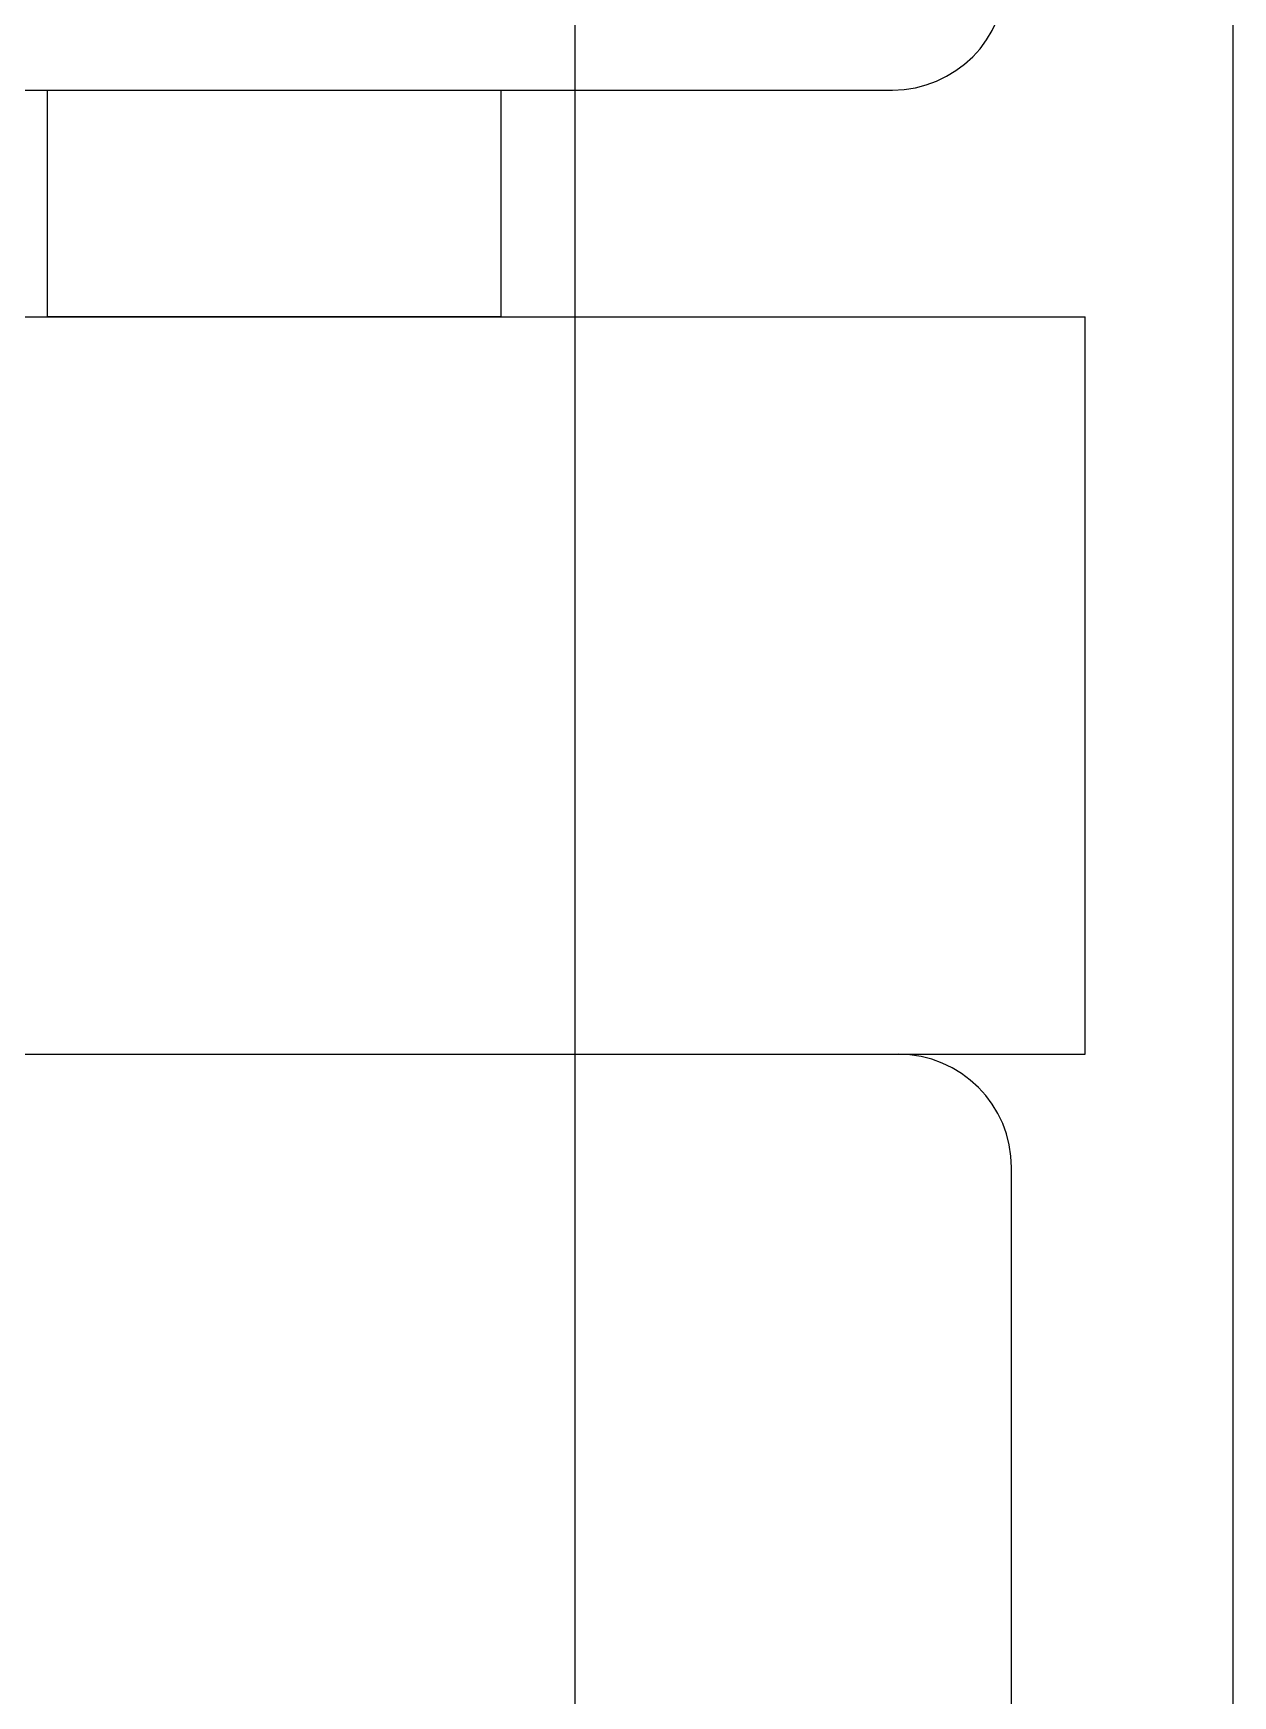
# Model space of a CAD drawing. Header units: millimetres. Extents: x 976 to 9349, y -1578 to 2211.
# Drawn here: x 3368.86 to 3379.44, y 1244.77 to 1259.42 of the extents above; entities that cross this region are included whole.
import ezdxf

# ---------------------------------------------------------------- set-up
doc = ezdxf.new("R2010")
doc.units = ezdxf.units.MM
for name, color, linetype in [('Meble', 42, 'Continuous'), ('Płytki', 254, 'Continuous'), ('Urządzenia', 183, 'Continuous')]:
    doc.layers.add(name, color=color, linetype=linetype)

# ---------------------------------------------------------------- blocks, each defined once
blk = doc.blocks.new('Z$W@#12717')
blk.add_line((65.3, 180), (65.3, 0))
blk = doc.blocks.new('Z$W@#27038')
for p, q in [((1, 84.7), (58.7, 84.7)), ((59.7, 2.2), (59.7, 83.7))]:
    blk.add_line(p, q)
blk.add_arc((58.7, 83.7), 1, 0, 90)
blk = doc.blocks.new('Z$W@#4253')
for p, q in [((0, 6.5), (61, 6.5)), ((61, 0), (61, 6.5)), ((0, 0), (61, 0))]:
    blk.add_line(p, q)
blk = doc.blocks.new('Z$W@#27168')
for p, q in [((1, 2), (58.6, 2)), ((51.15, 0), (51.15, 2)), ((55.15, 0), (55.15, 2)), ((55.15, 0), (51.15, 0)), ((51.15, 0), (55.15, 0))]:
    blk.add_line(p, q)
blk.add_arc((58.6, 3), 1, 270, 0)

msp = doc.modelspace()

# ---------------------------------------------------------------- linework, layer by layer
at = {"layer": 'Płytki'}
msp.add_line((3373.639, 1420.921), (3373.639, 1165.221), dxfattribs=at)

# ---------------------------------------------------------------- block references
at = {"layer": 'Meble'}
msp.add_blockref('Z$W@#12717', (3314.139, 1165.721), dxfattribs=at)
at = {"layer": 'Urządzenia'}
for name, p in [('Z$W@#27168', (3317.839, 1256.921)), ('Z$W@#4253', (3317.139, 1250.421)), ('Z$W@#27038', (3317.789, 1165.721))]:
    msp.add_blockref(name, p, dxfattribs=at)

doc.saveas('drawing.dxf')
